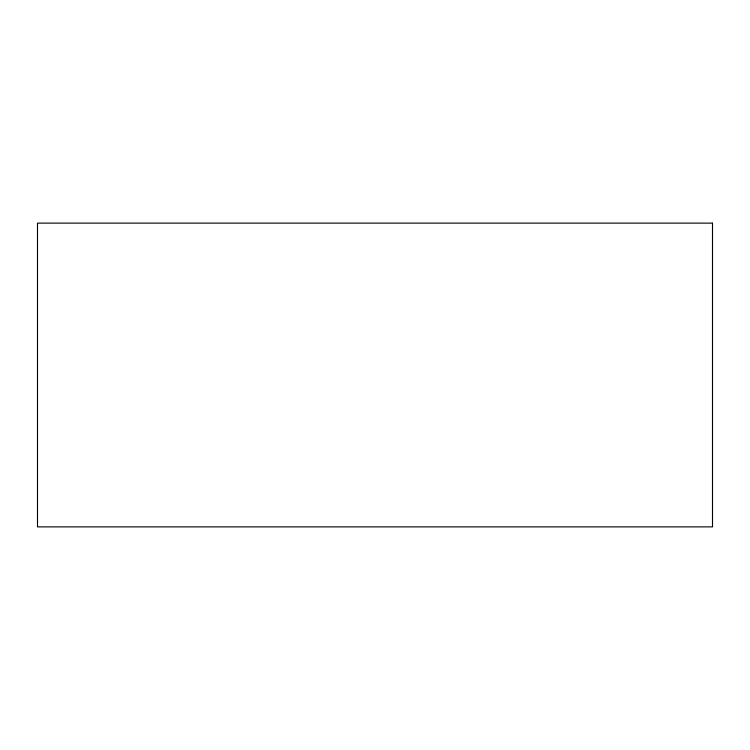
<?xml version="1.0" encoding="UTF-8"?>
<svg xmlns="http://www.w3.org/2000/svg" width="750" height="750" viewBox="0 0 750 750"><rect width="100%" height="100%" fill="white"/><g stroke="black" fill="none" stroke-linecap="round" stroke-linejoin="round"><path stroke-width="1.12" d="M712.5 223.125L37.5 223.125L37.5 526.875L712.5 526.875L712.5 223.125"/></g></svg>
